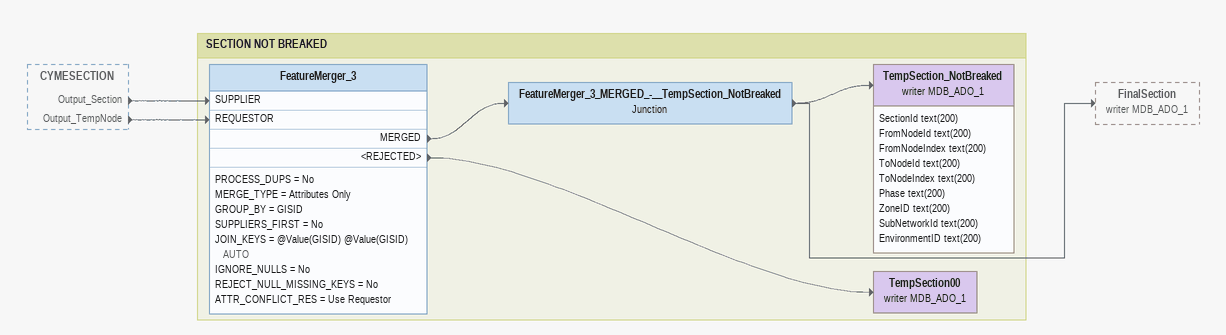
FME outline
CYMESECTION [outside]
    Output_Section -> FeatureMerger_3 [SUPPLIER]
    Output_TempNode -> FeatureMerger_3 [REQUESTOR]

Bookmark: SECTION NOT BREAKED
FeatureMerger_3
    PROCESS_DUPS = No
    MERGE_TYPE = Attributes Only
    GROUP_BY = GISID
    SUPPLIERS_FIRST = No
    JOIN_KEYS = @Value(GISID) @Value(GISID) AUTO
    IGNORE_NULLS = No
    REJECT_NULL_MISSING_KEYS = No
    ATTR_CONFLICT_RES = Use Requestor
    MERGED -> FeatureMerger_3_MERGED_-__TempSection_NotBreaked
    <REJECTED> -> TempSection00 (writer MDB_ADO_1)
FeatureMerger_3_MERGED_-__TempSection_NotBreaked: Junction
    -> TempSection_NotBreaked (writer MDB_ADO_1)
    -> FinalSection (writer MDB_ADO_1)
TempSection_NotBreaked (writer MDB_ADO_1)
    attributes: SectionId text(200), FromNodeId text(200), FromNodeIndex text(200), ToNodeId text(200), ToNodeIndex text(200), Phase text(200), ZoneID text(200), SubNetworkId text(200), EnvironmentID text(200)
TempSection00 (writer MDB_ADO_1)
